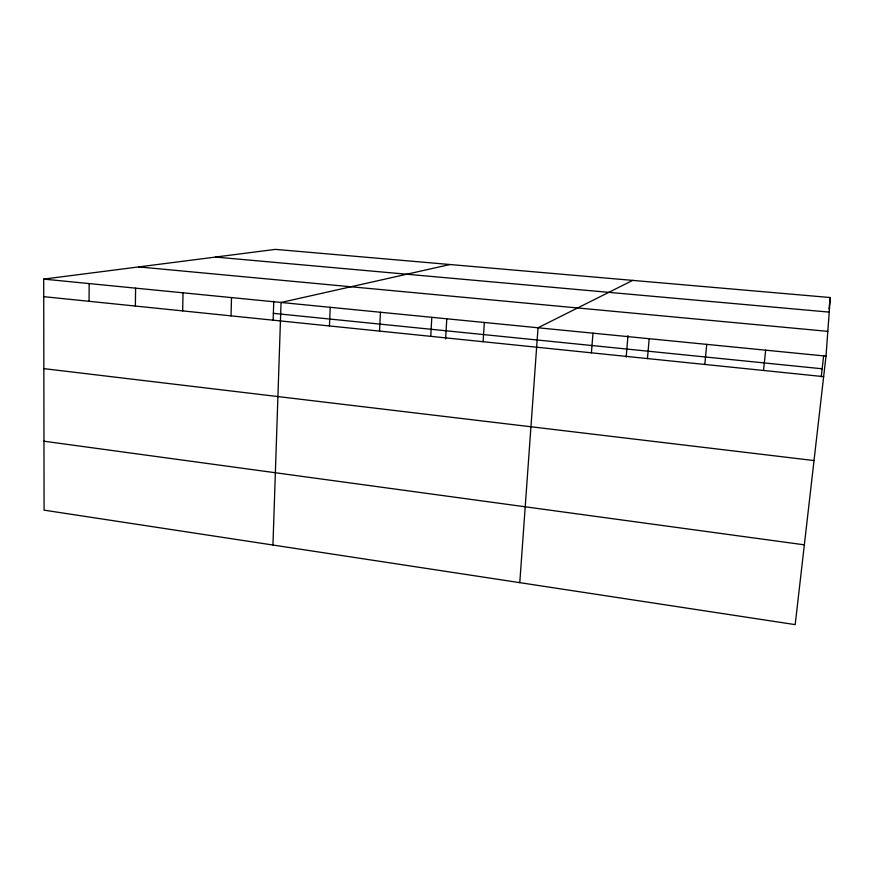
<?xml version="1.0" encoding="UTF-8"?>
<svg xmlns="http://www.w3.org/2000/svg" width="874" height="874" viewBox="0 0 874 874"><rect width="100%" height="100%" fill="white"/><g stroke="black" fill="none" stroke-linecap="round" stroke-linejoin="round"><path stroke-width="1.31" d="M89.061 301.312L89.159 283.58M135.372 306.053L135.59 288.147M182.677 310.904L183.027 292.823M231.031 315.864L231.501 297.597M273.158 320.037L273.759 301.159M272.95 545.037L281.057 302.47L449.924 264.527M329.454 325.958L330.219 307.309M379.545 331.093L380.452 312.258M430.751 336.348L431.811 317.317M445.609 338.904L446.778 318.802M483.103 341.712L484.327 322.484M519.779 582.652L538.034 327.772L632.7 280.39M826.006 356.122L830.3 297.542L275.441 249.374L43.7 279.101L44.082 510.154L795.187 624.626L826.006 356.122L43.7 279.101M591.414 352.823L592.976 333.18M626.177 357.051L628.002 335.583M647.448 358.569L649.196 338.708M704.805 364.447L706.749 344.378M763.526 370.467L765.668 350.179M821.221 376.88L823.669 355.456M829 308.948L830.3 297.542M215.474 257.065L829.229 312.116M138.726 266.92L827.82 331.355M273.365 313.34L822.15 368.784M43.733 296.657L823.647 376.639M43.853 368.631L814.022 460.554M43.973 441.206L804.342 544.841"/></g></svg>
